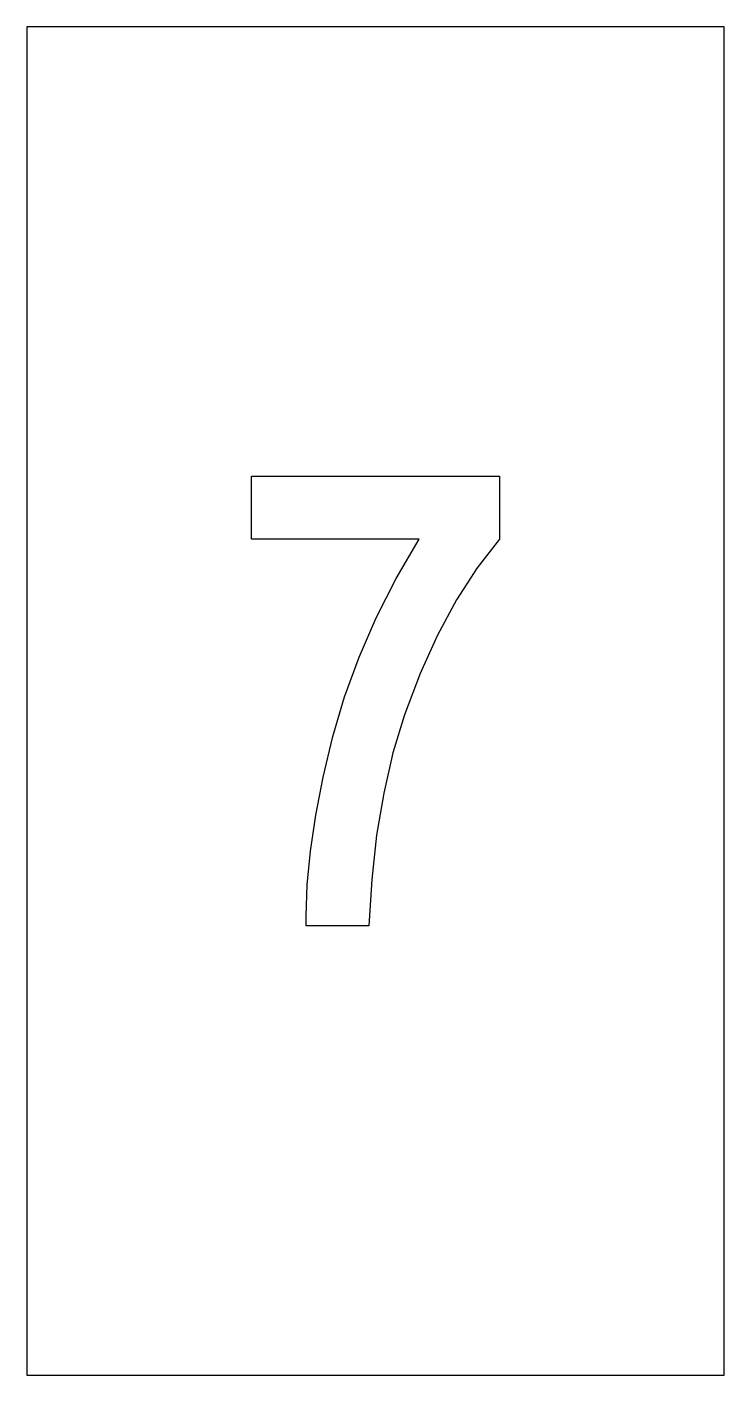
# Model space of a CAD drawing. Header units: inches. Extents: x 0 to 3.1, y 0 to 6.
import ezdxf

# ---------------------------------------------------------------- set-up
doc = ezdxf.new("R2010")
doc.units = ezdxf.units.IN
doc.header["$MEASUREMENT"] = 0
doc.layers.add('CUT', color=1, linetype='Continuous')

msp = doc.modelspace()

# ---------------------------------------------------------------- linework, layer by layer
at = {"layer": 'CUT'}
for points in [[(0, 0), (3.1028, 0), (3.1028, 6), (0, 6)], [(2.0036, 3.5921), (1.9118, 3.4499), (1.8272, 3.2935), (1.7499, 3.1229), (1.6798, 2.938), (1.6292, 2.7686), (1.5881, 2.5902), (1.5565, 2.4026), (1.5344, 2.2058), (1.5217, 2), (1.2431, 2), (1.2431, 2.042), (1.2478, 2.1815), (1.2621, 2.3313), (1.2858, 2.4913), (1.319, 2.6615), (1.3617, 2.842), (1.4137, 3.0186), (1.478, 3.1946), (1.5547, 3.3702), (1.6437, 3.5454), (1.7451, 3.72), (1, 3.72), (1, 4), (2.1028, 4), (2.1028, 3.72)]]:
    msp.add_lwpolyline(points, close=True, dxfattribs=at)

doc.saveas('drawing.dxf')
